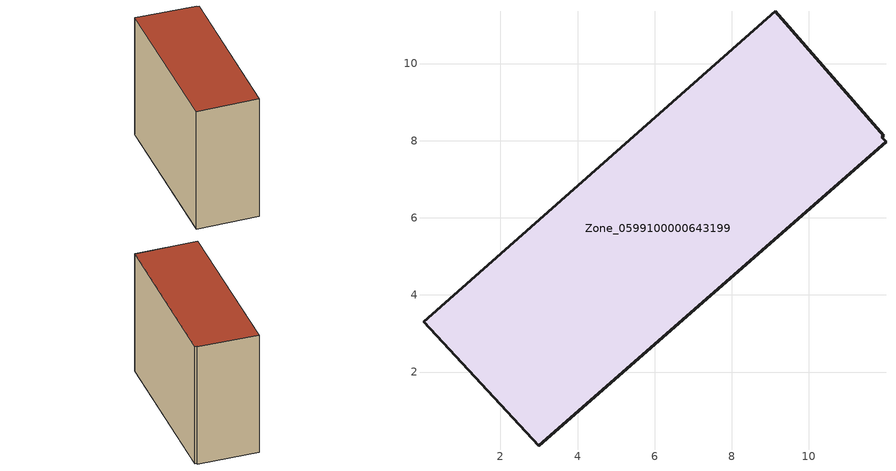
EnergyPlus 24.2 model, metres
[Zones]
Zone_0599100000643199
 floor ground (C_G): 11.89,8.08 12,7.97 3,0.09 0.01,3.31 9.13,11.35 11.94,8.13 z0
 wall outside (C_F): 0.01,3.31 3,0.09 12,7.97 11.89,8.08 11.94,8.13 9.13,11.35 0.01,3.31 z0:9.13
 roof outside (C_R): 12,7.97 11.89,8.08 11.94,8.13 9.13,11.35 0.01,3.31 3,0.09 z9.13
[BUILDING]
Pand.0599100000643199: North Axis=0; Terrain=City; Loads Convergence Tolerance Value=0.04; Temperature Convergence Tolerance Value=0.4; Solar Distribution=FullExterior; Maximum Number of Warmup Days=25; Minimum Number of Warmup Days=1
[Site:Location]
Rotterdam.The.Hague.AP_ZH_NLD Design_Conditions: Latitude=51.96; Longitude=4.45; Time Zone=1; Elevation=-4.5
[SITE:GROUNDTEMPERATURE:BUILDINGSURFACE]
18, 18, 18, 18, 18, 18, 18, 18, 18, 18, 18, 18
[MATERIAL] Thermal Absorptance=0.9; Solar Absorptance=0.7; Visible Absorptance=0.7
Name | Roughness | Thickness | Conductivity | Density | Specific Heat
G.TI.1946 | MediumSmooth | 0.15 | 1 | 540 | 1210
F.TI.1946 | Rough | 0.3 | 0.857143 | 1920 | 840
R.TI.1946 | MediumRough | 0.2 | 0.1 | 1500 | 1000
[CONSTRUCTION]
C_G: G.TI.1946
C_F: F.TI.1946
C_R: R.TI.1946
[ZONE]
Zone_0599100000643199: Type=1; Multiplier=1; Ceiling Height=Autocalculate; Volume=Autocalculate; Floor Area=autocalculate; Part of Total Floor Area=Yes
[ZONEINFILTRATION:DESIGNFLOWRATE]
Infil_Zone_0599100000643199: Zone or ZoneList or Space or SpaceList=Zone_0599100000643199; Schedule=AlwaysOn; Design Flow Rate Calculation Method=Flow/Area; Flow Rate per Floor Area=0.003; Constant Term Coefficient=1; Temperature Term Coefficient=0; Velocity Term Coefficient=0; Velocity Squared Term Coefficient=0
[HVACTEMPLATE:ZONE:IDEALLOADSAIRSYSTEM]
Zone_0599100000643199: Maximum Heating Supply Air Temperature=50; Minimum Cooling Supply Air Temperature=13; Maximum Heating Supply Air Humidity Ratio=0.0156; Minimum Cooling Supply Air Humidity Ratio=0.0077; Heating Limit=NoLimit; Cooling Limit=NoLimit; Dehumidification Control Type=ConstantSensibleHeatRatio; Cooling Sensible Heat Ratio=0.7; Dehumidification Setpoint=60; Humidification Control Type=None; Humidification Setpoint=30; Outdoor Air Method=None; Outdoor Air Flow Rate per Person=0.00944; Outdoor Air Flow Rate per Zone Floor Area=0; Outdoor Air Flow Rate per Zone=0; Demand Controlled Ventilation Type=None; Outdoor Air Economizer Type=NoEconomizer; Heat Recovery Type=None; Sensible Heat Recovery Effectiveness=0.7; Latent Heat Recovery Effectiveness=0.65
[ZONECONTROL:THERMOSTAT]
ThermostatControl_Zone_0599100000643199: Zone or ZoneList=Zone_0599100000643199; Control Type Schedule=DualSetpointControlType; Control 1=Thermostat_Zone_0599100000643199; Temperature Difference Between Cutout And Setpoint=0
[THERMOSTATSETPOINT:DUALSETPOINT]
Thermostat_Zone_0599100000643199: Heating Setpoint Temperature Schedule=HeatingSetpoint_Zone_0599100000643199; Cooling Setpoint Temperature Schedule=CoolingSetpoint_Zone_0599100000643199
[SCHEDULE:COMPACT]
HeatingSetpoint_Zone_0599100000643199: Through: 12/31, For: AllDays, Until: 24:00, 21
CoolingSetpoint_Zone_0599100000643199: Through: 12/31, For: AllDays, Until: 24:00, 24
DualSetpointControlType: Through: 12/31, For: AllDays, Until: 24:00, 4
AlwaysOn: Through: 12/31, For: AllDays, Until: 24:00, 1
